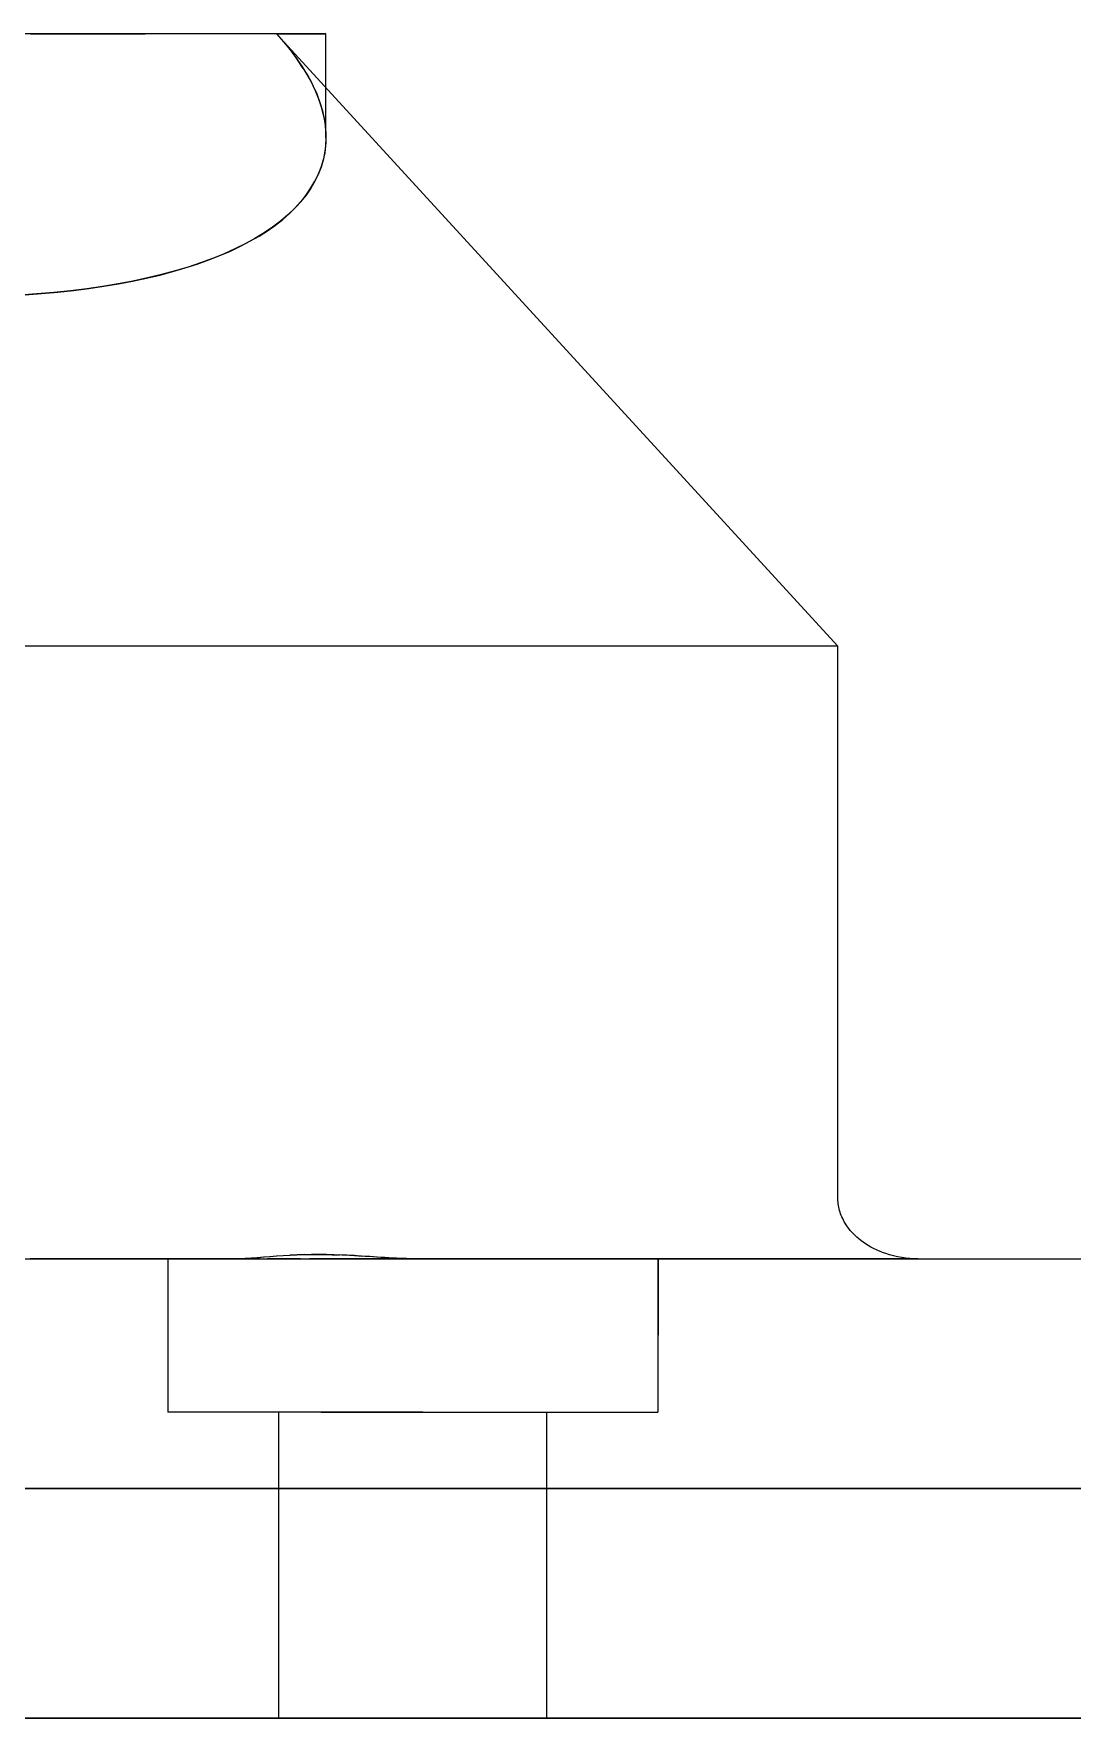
# Model space of a CAD drawing. Header units: millimetres. Extents: x -65 to 206, y -204 to 46.
# Drawn here: x 143.18 to 156.75, y -150 to -128 of the extents above; entities that cross this region are included whole.
import ezdxf

# ---------------------------------------------------------------- set-up
doc = ezdxf.new("R2010")
doc.units = ezdxf.units.MM
doc.layers.add('SIDE_YZ', color=7, linetype='Continuous')

msp = doc.modelspace()

# ---------------------------------------------------------------- linework, layer by layer
at = {"layer": 'SIDE_YZ'}
for p, q in [((143.313, -128), (143.042, -128)), ((143.141, -128), (143.41, -128)), ((143.577, -128), (143.313, -128)), ((143.41, -128), (143.672, -128)), ((143.835, -128), (143.577, -128)), ((143.672, -128), (143.926, -128)), ((144.084, -128), (143.835, -128)), ((143.926, -128), (144.173, -128)), ((144.326, -128), (144.084, -128)), ((144.173, -128), (144.411, -128)), ((144.559, -128), (144.326, -128)), ((144.411, -128), (144.641, -128)), ((144.783, -128), (144.559, -128)), ((144.862, -128), (144.641, -128)), ((144.998, -128), (144.783, -128)), ((145.074, -128), (144.862, -128)), ((145.204, -128), (144.998, -128)), ((145.276, -128), (145.074, -128)), ((145.4, -128), (145.204, -128)), ((145.469, -128), (145.276, -128)), ((145.586, -128), (145.4, -128)), ((145.651, -128), (145.469, -128)), ((145.761, -128), (145.586, -128)), ((145.822, -128), (145.651, -128)), ((145.926, -128), (145.761, -128)), ((145.983, -128), (145.822, -128)), ((146.08, -128), (145.926, -128)), ((146.133, -128), (145.983, -128)), ((146.222, -128), (146.08, -128)), ((146.271, -128), (146.133, -128)), ((146.353, -128), (146.222, -128)), ((146.398, -128), (146.271, -128)), ((146.353, -128), (153.684, -136)), ((146.353, -128), (146.453, -128.113)), ((146.353, -128), (146.473, -128)), ((146.353, -128), (146.446, -128.105)), ((146.513, -128), (146.398, -128)), ((146.473, -128), (146.58, -128)), ((146.616, -128), (146.513, -128)), ((146.58, -128), (146.676, -128)), ((146.708, -128), (146.616, -128)), ((146.676, -128), (146.759, -128)), ((146.787, -128), (146.708, -128)), ((146.759, -128), (146.831, -128)), ((146.854, -128), (146.787, -128)), ((146.831, -128), (146.89, -128)), ((146.908, -128), (146.854, -128)), ((146.89, -128), (146.936, -128)), ((146.95, -128), (146.908, -128)), ((146.936, -128), (146.97, -128)), ((146.979, -128), (146.95, -128)), ((146.97, -128), (146.991, -128)), ((146.996, -128), (146.979, -128)), ((146.991, -128), (147, -128)), ((147, -128), (146.996, -128)), ((147, -129.327), (147, -128)), ((147, -129.359), (147, -128)), ((146.446, -128.105), (146.532, -128.211)), ((146.453, -128.113), (146.545, -128.227)), ((146.532, -128.211), (146.613, -128.318)), ((146.545, -128.227), (146.629, -128.34)), ((146.613, -128.318), (146.687, -128.426)), ((146.704, -128.453), (146.629, -128.34)), ((146.687, -128.426), (146.752, -128.532)), ((146.704, -128.453), (146.771, -128.565)), ((146.752, -128.532), (146.81, -128.639)), ((146.771, -128.565), (146.829, -128.676)), ((146.81, -128.639), (146.861, -128.744)), ((146.829, -128.676), (146.879, -128.787)), ((146.861, -128.744), (146.904, -128.849)), ((146.879, -128.787), (146.921, -128.897)), ((146.904, -128.849), (146.939, -128.953)), ((146.921, -128.897), (146.953, -129.006)), ((146.939, -128.953), (146.966, -129.056)), ((146.953, -129.006), (146.978, -129.114)), ((146.966, -129.056), (146.985, -129.158)), ((146.978, -129.114), (146.993, -129.221)), ((146.985, -129.158), (146.996, -129.259)), ((146.993, -129.221), (147, -129.327)), ((146.996, -129.259), (147, -129.359)), ((147, -129.359), (146.996, -129.458)), ((147, -129.327), (146.998, -129.43)), ((146.984, -129.555), (146.964, -129.65)), ((146.987, -129.533), (146.968, -129.634)), ((146.996, -129.458), (146.984, -129.555)), ((146.998, -129.43), (146.987, -129.533)), ((146.936, -129.744), (146.9, -129.836)), ((146.939, -129.733), (146.903, -129.83)), ((146.964, -129.65), (146.936, -129.744)), ((146.968, -129.634), (146.939, -129.733)), ((146.803, -130.018), (146.741, -130.108)), ((146.747, -130.101), (146.805, -130.015)), ((146.857, -129.925), (146.803, -130.018)), ((146.805, -130.015), (146.857, -129.926)), ((146.903, -129.83), (146.857, -129.925)), ((146.9, -129.836), (146.857, -129.926)), ((146.67, -130.197), (146.591, -130.283)), ((146.606, -130.267), (146.68, -130.185)), ((146.741, -130.108), (146.67, -130.197)), ((146.68, -130.185), (146.747, -130.101)), ((146.408, -130.448), (146.304, -130.526)), ((146.34, -130.5), (146.436, -130.425)), ((146.504, -130.367), (146.408, -130.448)), ((146.436, -130.425), (146.525, -130.347)), ((146.591, -130.283), (146.504, -130.367)), ((146.525, -130.347), (146.606, -130.267)), ((146.073, -130.674), (145.946, -130.744)), ((146.008, -130.711), (146.126, -130.643)), ((146.193, -130.602), (146.073, -130.674)), ((146.126, -130.643), (146.236, -130.573)), ((146.304, -130.526), (146.193, -130.602)), ((146.236, -130.573), (146.34, -130.5)), ((145.47, -130.955), (145.615, -130.898)), ((145.669, -130.875), (145.52, -130.936)), ((145.615, -130.898), (145.752, -130.838)), ((145.811, -130.811), (145.669, -130.875)), ((145.752, -130.838), (145.884, -130.776)), ((145.946, -130.744), (145.811, -130.811)), ((145.884, -130.776), (146.008, -130.711)), ((144.831, -131.152), (145, -131.107)), ((145.03, -131.098), (144.853, -131.146)), ((145, -131.107), (145.163, -131.059)), ((145.2, -131.047), (145.03, -131.098)), ((145.163, -131.059), (145.32, -131.008)), ((145.363, -130.993), (145.2, -131.047)), ((145.32, -131.008), (145.47, -130.955)), ((145.52, -130.936), (145.363, -130.993)), ((143.878, -131.331), (143.666, -131.358)), ((143.703, -131.353), (143.904, -131.328)), ((144.084, -131.301), (143.878, -131.331)), ((143.904, -131.328), (144.099, -131.299)), ((144.285, -131.268), (144.084, -131.301)), ((144.099, -131.299), (144.29, -131.267)), ((144.48, -131.231), (144.285, -131.268)), ((144.29, -131.267), (144.476, -131.232)), ((144.476, -131.232), (144.656, -131.193)), ((144.67, -131.19), (144.48, -131.231)), ((144.656, -131.193), (144.831, -131.152)), ((144.853, -131.146), (144.67, -131.19)), ((143.227, -131.399), (143.001, -131.415)), ((143.074, -131.41), (143.288, -131.395)), ((143.449, -131.38), (143.227, -131.399)), ((143.288, -131.395), (143.498, -131.376)), ((143.666, -131.358), (143.449, -131.38)), ((143.498, -131.376), (143.703, -131.353)), ((153.684, -136), (138.978, -136)), ((153.684, -143.2), (153.684, -136)), ((153.684, -143.218), (153.684, -143.2)), ((153.685, -143.237), (153.684, -143.218)), ((153.687, -143.259), (153.685, -143.237)), ((153.69, -143.281), (153.687, -143.259)), ((153.693, -143.303), (153.69, -143.281)), ((153.697, -143.324), (153.693, -143.303)), ((153.702, -143.346), (153.697, -143.324)), ((153.708, -143.368), (153.702, -143.346)), ((153.714, -143.389), (153.708, -143.368)), ((153.721, -143.411), (153.714, -143.389)), ((153.729, -143.432), (153.721, -143.411)), ((153.729, -143.432), (153.721, -143.411)), ((153.738, -143.453), (153.729, -143.432)), ((153.738, -143.453), (153.729, -143.432)), ((153.748, -143.474), (153.738, -143.453)), ((153.758, -143.494), (153.748, -143.474)), ((153.769, -143.515), (153.758, -143.494)), ((153.781, -143.535), (153.769, -143.515)), ((153.795, -143.557), (153.781, -143.535)), ((153.811, -143.581), (153.795, -143.557)), ((153.829, -143.605), (153.811, -143.581)), ((153.847, -143.628), (153.829, -143.605)), ((153.867, -143.651), (153.847, -143.628)), ((153.888, -143.673), (153.867, -143.651)), ((153.909, -143.695), (153.888, -143.673)), ((153.932, -143.716), (153.909, -143.695)), ((153.955, -143.736), (153.932, -143.716)), ((153.983, -143.759), (153.955, -143.736)), ((154.014, -143.782), (153.983, -143.759)), ((154.047, -143.805), (154.014, -143.782)), ((154.081, -143.826), (154.047, -143.805)), ((154.116, -143.846), (154.081, -143.826)), ((154.152, -143.866), (154.116, -143.846)), ((154.189, -143.884), (154.152, -143.866)), ((129, -144), (191, -144)), ((138.558, -144), (145.755, -144)), ((142.938, -144), (143.732, -144)), ((143.446, -144), (143.14, -144)), ((143.744, -144), (143.446, -144)), ((143.732, -144), (144.551, -144)), ((144.035, -144), (143.744, -144)), ((144.318, -144), (144.035, -144)), ((144.593, -144), (144.318, -144)), ((144.551, -144), (145.394, -144)), ((144.858, -144), (144.593, -144)), ((145.115, -144), (144.858, -144)), ((144.942, -144), (144.937, -144)), ((144.937, -144), (144.938, -144)), ((144.938, -144), (144.937, -144)), ((144.937, -144), (144.942, -144)), ((144.937, -144), (144.937, -146)), ((144.937, -144), (144.937, -146)), ((144.938, -144), (144.943, -144)), ((144.944, -144), (144.938, -144)), ((144.952, -144), (144.942, -144)), ((144.942, -144), (144.951, -144)), ((144.943, -144), (144.954, -144)), ((144.954, -144), (144.944, -144)), ((144.951, -144), (144.966, -144)), ((144.966, -144), (144.952, -144)), ((144.954, -144), (144.969, -144)), ((144.97, -144), (144.954, -144)), ((144.986, -144), (144.966, -144)), ((144.966, -144), (144.985, -144)), ((144.969, -144), (144.989, -144)), ((144.991, -144), (144.97, -144)), ((144.985, -144), (145.01, -144)), ((145.011, -144), (144.986, -144)), ((144.989, -144), (145.015, -144)), ((145.017, -144), (144.991, -144)), ((145.01, -144), (145.039, -144)), ((145.04, -144), (145.011, -144)), ((145.015, -144), (145.045, -144)), ((145.048, -144), (145.017, -144)), ((145.039, -144), (145.073, -144)), ((145.075, -144), (145.04, -144)), ((145.045, -144), (145.08, -144)), ((145.083, -144), (145.048, -144)), ((145.073, -144), (145.113, -144)), ((145.114, -144), (145.075, -144)), ((145.08, -144), (145.12, -144)), ((145.124, -144), (145.083, -144)), ((145.113, -144), (145.157, -144)), ((145.158, -144), (145.114, -144)), ((145.115, -144), (145.362, -144)), ((145.12, -144), (145.165, -144)), ((145.169, -144), (145.124, -144)), ((145.157, -144), (145.205, -144)), ((145.207, -144), (145.158, -144)), ((145.165, -144), (145.215, -144)), ((145.219, -144), (145.169, -144)), ((145.205, -144), (145.259, -144)), ((145.26, -144), (145.207, -144)), ((145.215, -144), (145.269, -144)), ((145.274, -144), (145.219, -144)), ((145.259, -144), (145.317, -144)), ((145.318, -144), (145.26, -144)), ((145.269, -144), (145.327, -144)), ((145.333, -144), (145.274, -144)), ((145.317, -144), (145.379, -144)), ((145.38, -144), (145.318, -144)), ((145.327, -144), (145.39, -144)), ((145.397, -144), (145.333, -144)), ((145.362, -144), (145.598, -144)), ((145.379, -144), (145.446, -144)), ((145.447, -144), (145.38, -144)), ((145.39, -144), (145.458, -144)), ((145.394, -144), (146.261, -144)), ((145.464, -144), (145.397, -144)), ((145.446, -144), (145.517, -144)), ((145.518, -144), (145.447, -144)), ((145.458, -144), (145.529, -144)), ((145.537, -144), (145.464, -144)), ((145.517, -144), (145.592, -144)), ((145.593, -144), (145.518, -144)), ((145.529, -144), (145.605, -144)), ((145.613, -144), (145.537, -144)), ((145.592, -144), (145.672, -144)), ((145.672, -144), (145.593, -144)), ((145.598, -144), (145.825, -144)), ((145.605, -144), (145.684, -144)), ((145.693, -144), (145.613, -144)), ((145.672, -144), (145.755, -144)), ((145.672, -144), (145.755, -144)), ((145.684, -144), (145.768, -144)), ((145.777, -144), (145.693, -144)), ((145.755, -144), (145.813, -143.999)), ((145.755, -144), (145.822, -143.999)), ((145.768, -144), (145.855, -144)), ((145.865, -144), (145.777, -144)), ((145.813, -143.999), (145.873, -143.997)), ((145.822, -143.999), (145.892, -143.996)), ((145.825, -144), (146.04, -144)), ((145.855, -144), (145.946, -144)), ((145.865, -144), (145.957, -144)), ((145.873, -143.997), (145.947, -143.993)), ((145.892, -143.996), (145.964, -143.992)), ((145.946, -144), (146.04, -144)), ((145.947, -143.993), (146.024, -143.988)), ((145.957, -144), (146.052, -144)), ((145.964, -143.992), (146.038, -143.987)), ((146.024, -143.988), (146.103, -143.982)), ((146.038, -143.987), (146.115, -143.981)), ((146.04, -144), (146.244, -144)), ((146.138, -144), (146.04, -144)), ((146.052, -144), (146.15, -144)), ((146.103, -143.982), (146.185, -143.975)), ((146.115, -143.981), (146.194, -143.975)), ((146.138, -144), (146.239, -144)), ((146.15, -144), (146.251, -144)), ((146.185, -143.975), (146.269, -143.969)), ((146.194, -143.975), (146.275, -143.968)), ((146.342, -144), (146.239, -144)), ((146.244, -144), (146.437, -144)), ((146.251, -144), (146.356, -144)), ((146.261, -144), (147.15, -144)), ((146.269, -143.969), (146.354, -143.962)), ((146.275, -143.968), (146.358, -143.962)), ((146.449, -144), (146.342, -144)), ((146.354, -143.962), (146.442, -143.956)), ((146.356, -144), (146.463, -144)), ((146.358, -143.962), (146.443, -143.956)), ((146.437, -144), (146.618, -144)), ((146.442, -143.956), (146.532, -143.951)), ((146.443, -143.956), (146.529, -143.952)), ((146.558, -144), (146.449, -144)), ((146.463, -144), (146.573, -144)), ((146.529, -143.952), (146.618, -143.948)), ((146.624, -143.947), (146.532, -143.951)), ((146.67, -144), (146.558, -144)), ((146.573, -144), (146.685, -144)), ((146.618, -143.948), (146.708, -143.945)), ((146.618, -144), (146.787, -144)), ((146.718, -143.944), (146.624, -143.947)), ((146.67, -144), (146.784, -144)), ((146.685, -144), (146.8, -144)), ((146.708, -143.945), (146.799, -143.943)), ((146.718, -143.944), (146.813, -143.943)), ((146.9, -144), (146.784, -144)), ((146.787, -144), (146.944, -144)), ((146.799, -143.943), (146.892, -143.943)), ((146.8, -144), (146.917, -144)), ((146.91, -143.943), (146.813, -143.943)), ((146.892, -143.943), (146.987, -143.943)), ((147.018, -144), (146.9, -144)), ((147.008, -143.944), (146.91, -143.943)), ((146.917, -144), (147.035, -144)), ((146.944, -144), (147.088, -144)), ((146.987, -143.943), (147.082, -143.946)), ((147.107, -143.946), (147.008, -143.944)), ((147.138, -144), (147.018, -144)), ((147.035, -144), (147.156, -144)), ((147.082, -143.946), (147.179, -143.949)), ((154.735, -144), (147.088, -144)), ((147.207, -143.95), (147.107, -143.946)), ((147.259, -144), (147.138, -144)), ((147.15, -144), (148.058, -144)), ((147.156, -144), (147.278, -144)), ((147.276, -143.953), (147.179, -143.949)), ((147.308, -143.955), (147.207, -143.95)), ((147.259, -144), (147.382, -144)), ((147.374, -143.958), (147.276, -143.953)), ((147.278, -144), (147.401, -144)), ((147.409, -143.96), (147.308, -143.955)), ((147.374, -143.958), (147.473, -143.964)), ((147.506, -144), (147.382, -144)), ((147.401, -144), (147.526, -144)), ((147.512, -143.967), (147.409, -143.96)), ((147.572, -143.97), (147.473, -143.964)), ((147.631, -144), (147.506, -144)), ((147.614, -143.973), (147.512, -143.967)), ((147.526, -144), (147.651, -144)), ((147.671, -143.977), (147.572, -143.97)), ((147.717, -143.98), (147.614, -143.973)), ((147.757, -144), (147.631, -144)), ((147.651, -144), (147.777, -144)), ((147.771, -143.983), (147.671, -143.977)), ((147.82, -143.986), (147.717, -143.98)), ((147.883, -144), (147.757, -144)), ((147.771, -143.983), (147.871, -143.989)), ((147.777, -144), (147.904, -144)), ((147.923, -143.991), (147.82, -143.986)), ((147.97, -143.994), (147.871, -143.989)), ((148.01, -144), (147.883, -144)), ((147.904, -144), (148.031, -144)), ((148.026, -143.996), (147.923, -143.991)), ((148.054, -143.997), (147.97, -143.994)), ((148.137, -144), (148.01, -144)), ((148.13, -143.999), (148.026, -143.996)), ((148.031, -144), (148.159, -144)), ((148.137, -143.999), (148.054, -143.997)), ((148.058, -144), (148.986, -144)), ((148.232, -144), (148.13, -143.999)), ((148.232, -144), (148.137, -143.999)), ((148.137, -144), (148.264, -144)), ((148.159, -144), (148.286, -144)), ((154.735, -144), (148.232, -144)), ((148.232, -144), (148.36, -144)), ((148.36, -144), (148.232, -144)), ((148.392, -144), (148.264, -144)), ((148.286, -144), (148.413, -144)), ((148.36, -144), (148.487, -144)), ((148.486, -144), (148.36, -144)), ((148.519, -144), (148.392, -144)), ((148.413, -144), (148.54, -144)), ((148.613, -144), (148.486, -144)), ((148.487, -144), (148.614, -144)), ((148.645, -144), (148.519, -144)), ((148.54, -144), (148.666, -144)), ((148.738, -144), (148.613, -144)), ((148.614, -144), (148.739, -144)), ((148.771, -144), (148.645, -144)), ((148.666, -144), (148.791, -144)), ((148.863, -144), (148.738, -144)), ((148.739, -144), (148.864, -144)), ((148.895, -144), (148.771, -144)), ((148.791, -144), (148.915, -144)), ((148.986, -144), (148.863, -144)), ((148.864, -144), (148.988, -144)), ((148.895, -144), (149.019, -144)), ((148.915, -144), (149.038, -144)), ((148.986, -144), (149.931, -144)), ((149.108, -144), (148.986, -144)), ((148.988, -144), (149.11, -144)), ((149.141, -144), (149.019, -144)), ((149.038, -144), (149.159, -144)), ((149.229, -144), (149.108, -144)), ((149.231, -144), (149.11, -144)), ((149.261, -144), (149.141, -144)), ((149.159, -144), (149.279, -144)), ((149.348, -144), (149.229, -144)), ((149.231, -144), (149.35, -144)), ((149.38, -144), (149.261, -144)), ((149.279, -144), (149.397, -144)), ((149.465, -144), (149.348, -144)), ((149.35, -144), (149.467, -144)), ((149.496, -144), (149.38, -144)), ((149.397, -144), (149.513, -144)), ((149.58, -144), (149.465, -144)), ((149.467, -144), (149.582, -144)), ((149.611, -144), (149.496, -144)), ((149.513, -144), (149.627, -144)), ((149.692, -144), (149.58, -144)), ((149.582, -144), (149.695, -144)), ((149.611, -144), (149.723, -144)), ((149.627, -144), (149.739, -144)), ((149.802, -144), (149.692, -144)), ((149.695, -144), (149.805, -144)), ((149.833, -144), (149.723, -144)), ((149.739, -144), (149.848, -144)), ((149.91, -144), (149.802, -144)), ((149.805, -144), (149.913, -144)), ((149.939, -144), (149.833, -144)), ((149.848, -144), (149.954, -144)), ((150.014, -144), (149.91, -144)), ((149.913, -144), (150.018, -144)), ((149.931, -144), (150.892, -144)), ((150.043, -144), (149.939, -144)), ((149.954, -144), (150.057, -144)), ((150.116, -144), (150.014, -144)), ((150.018, -144), (150.119, -144)), ((150.144, -144), (150.043, -144)), ((150.057, -144), (150.158, -144)), ((150.214, -144), (150.116, -144)), ((150.119, -144), (150.218, -144)), ((150.242, -144), (150.144, -144)), ((150.158, -144), (150.255, -144)), ((150.31, -144), (150.214, -144)), ((150.218, -144), (150.313, -144)), ((150.337, -144), (150.242, -144)), ((150.255, -144), (150.349, -144)), ((150.401, -144), (150.31, -144)), ((150.313, -144), (150.405, -144)), ((150.337, -144), (150.428, -144)), ((150.349, -144), (150.439, -144)), ((150.49, -144), (150.401, -144)), ((150.405, -144), (150.493, -144)), ((150.515, -144), (150.428, -144)), ((150.439, -144), (150.526, -144)), ((150.574, -144), (150.49, -144)), ((150.493, -144), (150.578, -144)), ((150.598, -144), (150.515, -144)), ((150.526, -144), (150.608, -144)), ((150.655, -144), (150.574, -144)), ((150.578, -144), (150.658, -144)), ((150.678, -144), (150.598, -144)), ((150.608, -144), (150.687, -144)), ((150.731, -144), (150.655, -144)), ((150.658, -144), (150.735, -144)), ((150.754, -144), (150.678, -144)), ((150.687, -144), (150.762, -144)), ((150.804, -144), (150.731, -144)), ((150.735, -144), (150.807, -144)), ((150.825, -144), (150.754, -144)), ((150.762, -144), (150.833, -144)), ((150.872, -144), (150.804, -144)), ((150.807, -144), (150.876, -144)), ((150.825, -144), (150.892, -144)), ((150.833, -144), (150.899, -144)), ((150.936, -144), (150.872, -144)), ((150.876, -144), (150.939, -144)), ((150.892, -144), (151.867, -144)), ((150.955, -144), (150.892, -144)), ((150.899, -144), (150.961, -144)), ((150.995, -144), (150.936, -144)), ((150.939, -144), (150.999, -144)), ((151.013, -144), (150.955, -144)), ((150.961, -144), (151.019, -144)), ((151.05, -144), (150.995, -144)), ((150.999, -144), (151.054, -144)), ((151.067, -144), (151.013, -144)), ((151.019, -144), (151.072, -144)), ((151.101, -144), (151.05, -144)), ((151.054, -144), (151.104, -144)), ((151.116, -144), (151.067, -144)), ((151.072, -144), (151.121, -144)), ((151.146, -144), (151.101, -144)), ((151.104, -144), (151.149, -144)), ((151.116, -144), (151.16, -144)), ((151.121, -144), (151.164, -144)), ((151.187, -144), (151.146, -144)), ((151.149, -144), (151.19, -144)), ((151.199, -144), (151.16, -144)), ((151.164, -144), (151.203, -144)), ((151.223, -144), (151.187, -144)), ((151.19, -144), (151.226, -144)), ((151.234, -144), (151.199, -144)), ((151.203, -144), (151.237, -144)), ((151.254, -144), (151.223, -144)), ((151.226, -144), (151.257, -144)), ((151.264, -144), (151.234, -144)), ((151.237, -144), (151.266, -144)), ((151.281, -144), (151.254, -144)), ((151.257, -144), (151.282, -144)), ((151.288, -144), (151.264, -144)), ((151.266, -144), (151.29, -144)), ((151.302, -144), (151.281, -144)), ((151.282, -144), (151.303, -144)), ((151.308, -144), (151.288, -144)), ((151.29, -144), (151.309, -144)), ((151.318, -144), (151.302, -144)), ((151.303, -144), (151.319, -144)), ((151.308, -144), (151.322, -144)), ((151.309, -144), (151.324, -144)), ((151.329, -144), (151.318, -144)), ((151.319, -144), (151.33, -144)), ((151.332, -144), (151.322, -144)), ((151.324, -144), (151.333, -144)), ((151.336, -144), (151.329, -144)), ((151.33, -144), (151.336, -144)), ((151.336, -144), (151.332, -144)), ((151.333, -144), (151.337, -144)), ((151.336, -144), (151.336, -144)), ((151.337, -144), (151.336, -144)), ((151.336, -144), (151.336, -146)), ((151.337, -144), (151.336, -146)), ((151.867, -144), (152.856, -144)), ((152.856, -144), (153.855, -144)), ((153.855, -144), (154.864, -144)), ((154.227, -143.901), (154.189, -143.884)), ((154.267, -143.916), (154.227, -143.901)), ((154.311, -143.932), (154.267, -143.916)), ((154.311, -143.932), (154.267, -143.916)), ((154.361, -143.948), (154.311, -143.932)), ((154.361, -143.948), (154.311, -143.932)), ((154.413, -143.962), (154.361, -143.948)), ((154.465, -143.973), (154.413, -143.962)), ((154.518, -143.983), (154.465, -143.973)), ((154.572, -143.99), (154.518, -143.983)), ((154.626, -143.996), (154.572, -143.99)), ((154.626, -143.996), (154.572, -143.99)), ((154.68, -143.999), (154.626, -143.996)), ((154.68, -143.999), (154.626, -143.996)), ((154.735, -144), (154.68, -143.999)), ((154.864, -144), (155.882, -144)), ((155.882, -144), (156.906, -144)), ((144.943, -146), (144.937, -146)), ((144.953, -146), (144.943, -146)), ((144.968, -146), (144.953, -146)), ((144.988, -146), (144.968, -146)), ((145.013, -146), (144.988, -146)), ((145.043, -146), (145.013, -146)), ((145.078, -146), (145.043, -146)), ((145.118, -146), (145.078, -146)), ((145.162, -146), (145.118, -146)), ((145.212, -146), (145.162, -146)), ((145.266, -146), (145.212, -146)), ((145.324, -146), (145.266, -146)), ((145.387, -146), (145.324, -146)), ((145.454, -146), (145.387, -146)), ((145.526, -146), (145.454, -146)), ((145.601, -146), (145.526, -146)), ((145.681, -146), (145.601, -146)), ((145.764, -146), (145.681, -146)), ((145.852, -146), (145.764, -146)), ((145.943, -146), (145.852, -146)), ((146.037, -146), (145.943, -146)), ((146.135, -146), (146.037, -146)), ((146.235, -146), (146.135, -146)), ((146.339, -146), (146.235, -146)), ((146.446, -146), (146.339, -146)), ((146.387, -150), (146.387, -146)), ((146.39, -146), (146.387, -146)), ((146.395, -146), (146.39, -146)), ((146.404, -146), (146.395, -146)), ((146.415, -146), (146.404, -146)), ((146.429, -146), (146.415, -146)), ((146.445, -146), (146.429, -146)), ((146.464, -146), (146.445, -146)), ((146.555, -146), (146.446, -146)), ((146.486, -146), (146.464, -146)), ((146.51, -146), (146.486, -146)), ((146.537, -146), (146.51, -146)), ((146.567, -146), (146.537, -146)), ((146.667, -146), (146.555, -146)), ((146.599, -146), (146.567, -146)), ((146.633, -146), (146.599, -146)), ((146.67, -146), (146.633, -146)), ((146.781, -146), (146.667, -146)), ((146.709, -146), (146.67, -146)), ((146.75, -146), (146.709, -146)), ((146.794, -146), (146.75, -146)), ((146.898, -146), (146.781, -146)), ((146.839, -146), (146.794, -146)), ((146.887, -146), (146.839, -146)), ((146.937, -146), (146.887, -146)), ((147.016, -146), (146.898, -146)), ((146.937, -146), (146.988, -146)), ((146.988, -146), (147.042, -146)), ((147.136, -146), (147.016, -146)), ((147.042, -146), (147.097, -146)), ((147.097, -146), (147.154, -146)), ((147.257, -146), (147.136, -146)), ((147.154, -146), (147.212, -146)), ((147.212, -146), (147.272, -146)), ((147.381, -146), (147.257, -146)), ((147.272, -146), (147.333, -146)), ((147.333, -146), (147.395, -146)), ((147.505, -146), (147.381, -146)), ((147.395, -146), (147.459, -146)), ((147.459, -146), (147.524, -146)), ((147.63, -146), (147.505, -146)), ((147.524, -146), (147.589, -146)), ((147.589, -146), (147.656, -146)), ((147.756, -146), (147.63, -146)), ((147.656, -146), (147.723, -146)), ((147.723, -146), (147.791, -146)), ((147.883, -146), (147.756, -146)), ((147.791, -146), (147.86, -146)), ((147.86, -146), (147.929, -146)), ((148.01, -146), (147.883, -146)), ((147.929, -146), (147.998, -146)), ((147.998, -146), (148.067, -146)), ((148.137, -146), (148.01, -146)), ((148.067, -146), (148.137, -146)), ((148.264, -146), (148.137, -146)), ((148.137, -146), (148.206, -146)), ((148.206, -146), (148.276, -146)), ((148.264, -146), (148.391, -146)), ((148.276, -146), (148.345, -146)), ((148.345, -146), (148.414, -146)), ((148.391, -146), (148.518, -146)), ((148.414, -146), (148.482, -146)), ((148.482, -146), (148.55, -146)), ((148.518, -146), (148.644, -146)), ((148.55, -146), (148.618, -146)), ((148.618, -146), (148.684, -146)), ((148.644, -146), (148.769, -146)), ((148.684, -146), (148.75, -146)), ((148.75, -146), (148.815, -146)), ((148.769, -146), (148.893, -146)), ((148.815, -146), (148.878, -146)), ((148.878, -146), (148.941, -146)), ((148.893, -146), (149.016, -146)), ((148.941, -146), (149.002, -146)), ((149.002, -146), (149.062, -146)), ((149.016, -146), (149.138, -146)), ((149.062, -146), (149.12, -146)), ((149.12, -146), (149.177, -146)), ((149.138, -146), (149.258, -146)), ((149.177, -146), (149.232, -146)), ((149.232, -146), (149.285, -146)), ((149.258, -146), (149.376, -146)), ((149.285, -146), (149.337, -146)), ((149.337, -146), (149.386, -146)), ((149.376, -146), (149.492, -146)), ((149.386, -146), (149.434, -146)), ((149.434, -146), (149.48, -146)), ((149.48, -146), (149.523, -146)), ((149.492, -146), (149.607, -146)), ((149.523, -146), (149.565, -146)), ((149.565, -146), (149.604, -146)), ((149.604, -146), (149.641, -146)), ((149.607, -146), (149.718, -146)), ((149.641, -146), (149.675, -146)), ((149.675, -146), (149.707, -146)), ((149.707, -146), (149.736, -146)), ((149.718, -146), (149.828, -146)), ((149.736, -146), (149.763, -146)), ((149.763, -146), (149.788, -146)), ((149.788, -146), (149.81, -146)), ((149.81, -146), (149.829, -146)), ((149.828, -146), (149.934, -146)), ((149.829, -146), (149.845, -146)), ((149.845, -146), (149.859, -146)), ((149.859, -146), (149.87, -146)), ((149.87, -146), (149.878, -146)), ((149.878, -146), (149.884, -146)), ((149.884, -146), (149.886, -146)), ((149.886, -150), (149.886, -146)), ((149.934, -146), (150.038, -146)), ((150.038, -146), (150.139, -146)), ((150.139, -146), (150.237, -146)), ((150.237, -146), (150.331, -146)), ((150.331, -146), (150.422, -146)), ((150.422, -146), (150.509, -146)), ((150.509, -146), (150.593, -146)), ((150.593, -146), (150.672, -146)), ((150.672, -146), (150.748, -146)), ((150.748, -146), (150.819, -146)), ((150.819, -146), (150.887, -146)), ((150.887, -146), (150.95, -146)), ((150.95, -146), (151.008, -146)), ((151.008, -146), (151.062, -146)), ((151.062, -146), (151.111, -146)), ((151.111, -146), (151.156, -146)), ((151.156, -146), (151.196, -146)), ((151.196, -146), (151.231, -146)), ((151.231, -146), (151.261, -146)), ((151.261, -146), (151.286, -146)), ((151.286, -146), (151.306, -146)), ((151.306, -146), (151.321, -146)), ((151.321, -146), (151.331, -146)), ((151.331, -146), (151.336, -146)), ((142.605, -147), (143.481, -147)), ((143.732, -147), (142.938, -147)), ((143.481, -147), (144.383, -147)), ((144.551, -147), (143.732, -147)), ((144.383, -147), (145.31, -147)), ((145.394, -147), (144.551, -147)), ((145.31, -147), (146.26, -147)), ((146.261, -147), (145.394, -147)), ((146.26, -147), (147.232, -147)), ((147.15, -147), (146.261, -147)), ((148.058, -147), (147.15, -147)), ((147.232, -147), (148.223, -147)), ((148.986, -147), (148.058, -147)), ((148.223, -147), (149.234, -147)), ((149.931, -147), (148.986, -147)), ((149.234, -147), (150.261, -147)), ((150.892, -147), (149.931, -147)), ((150.261, -147), (151.304, -147)), ((151.867, -147), (150.892, -147)), ((151.304, -147), (152.361, -147)), ((152.856, -147), (151.867, -147)), ((152.361, -147), (153.43, -147)), ((153.855, -147), (152.856, -147)), ((153.43, -147), (154.509, -147)), ((154.864, -147), (153.855, -147)), ((154.509, -147), (155.597, -147)), ((155.882, -147), (154.864, -147)), ((155.597, -147), (156.691, -147)), ((156.906, -147), (155.882, -147)), ((156.691, -147), (157.791, -147)), ((191, -150), (129, -150)), ((142.605, -150), (143.481, -150)), ((143.481, -150), (144.383, -150)), ((144.383, -150), (145.31, -150)), ((145.31, -150), (146.26, -150)), ((146.26, -150), (147.232, -150)), ((146.39, -150), (146.387, -150)), ((146.395, -150), (146.39, -150)), ((146.404, -150), (146.395, -150)), ((146.415, -150), (146.404, -150)), ((146.429, -150), (146.415, -150)), ((146.445, -150), (146.429, -150)), ((146.464, -150), (146.445, -150)), ((146.486, -150), (146.464, -150)), ((146.51, -150), (146.486, -150)), ((146.537, -150), (146.51, -150)), ((146.567, -150), (146.537, -150)), ((146.599, -150), (146.567, -150)), ((146.633, -150), (146.599, -150)), ((146.67, -150), (146.633, -150)), ((146.709, -150), (146.67, -150)), ((146.75, -150), (146.709, -150)), ((146.794, -150), (146.75, -150)), ((146.839, -150), (146.794, -150)), ((146.887, -150), (146.839, -150)), ((146.937, -150), (146.887, -150)), ((146.937, -150), (146.988, -150)), ((146.988, -150), (147.042, -150)), ((147.042, -150), (147.097, -150)), ((147.097, -150), (147.154, -150)), ((147.154, -150), (147.212, -150)), ((147.212, -150), (147.272, -150)), ((147.232, -150), (148.223, -150)), ((147.272, -150), (147.333, -150)), ((147.333, -150), (147.395, -150)), ((147.395, -150), (147.459, -150)), ((147.459, -150), (147.524, -150)), ((147.524, -150), (147.589, -150)), ((147.589, -150), (147.656, -150)), ((147.656, -150), (147.723, -150)), ((147.723, -150), (147.791, -150)), ((147.791, -150), (147.86, -150)), ((147.86, -150), (147.929, -150)), ((147.929, -150), (147.998, -150)), ((147.998, -150), (148.067, -150)), ((148.067, -150), (148.137, -150)), ((148.137, -150), (148.206, -150)), ((148.206, -150), (148.276, -150)), ((148.223, -150), (149.234, -150)), ((148.276, -150), (148.345, -150)), ((148.345, -150), (148.414, -150)), ((148.482, -150), (148.414, -150)), ((148.55, -150), (148.482, -150)), ((148.618, -150), (148.55, -150)), ((148.684, -150), (148.618, -150)), ((148.75, -150), (148.684, -150)), ((148.815, -150), (148.75, -150)), ((148.878, -150), (148.815, -150)), ((148.941, -150), (148.878, -150)), ((149.002, -150), (148.941, -150)), ((149.002, -150), (149.062, -150)), ((149.062, -150), (149.12, -150)), ((149.177, -150), (149.12, -150)), ((149.232, -150), (149.177, -150)), ((149.285, -150), (149.232, -150)), ((149.234, -150), (150.261, -150)), ((149.337, -150), (149.285, -150)), ((149.386, -150), (149.337, -150)), ((149.434, -150), (149.386, -150)), ((149.48, -150), (149.434, -150)), ((149.523, -150), (149.48, -150)), ((149.565, -150), (149.523, -150)), ((149.565, -150), (149.604, -150)), ((149.604, -150), (149.641, -150)), ((149.675, -150), (149.641, -150)), ((149.707, -150), (149.675, -150)), ((149.736, -150), (149.707, -150)), ((149.763, -150), (149.736, -150)), ((149.788, -150), (149.763, -150)), ((149.81, -150), (149.788, -150)), ((149.829, -150), (149.81, -150)), ((149.829, -150), (149.845, -150)), ((149.845, -150), (149.859, -150)), ((149.87, -150), (149.859, -150)), ((149.878, -150), (149.87, -150)), ((149.878, -150), (149.884, -150)), ((149.884, -150), (149.886, -150)), ((150.261, -150), (151.304, -150)), ((151.304, -150), (152.361, -150)), ((152.361, -150), (153.43, -150)), ((153.43, -150), (154.509, -150)), ((154.509, -150), (155.597, -150)), ((155.597, -150), (156.691, -150)), ((156.691, -150), (157.791, -150))]:
    msp.add_line(p, q, dxfattribs=at)

doc.saveas('drawing.dxf')
